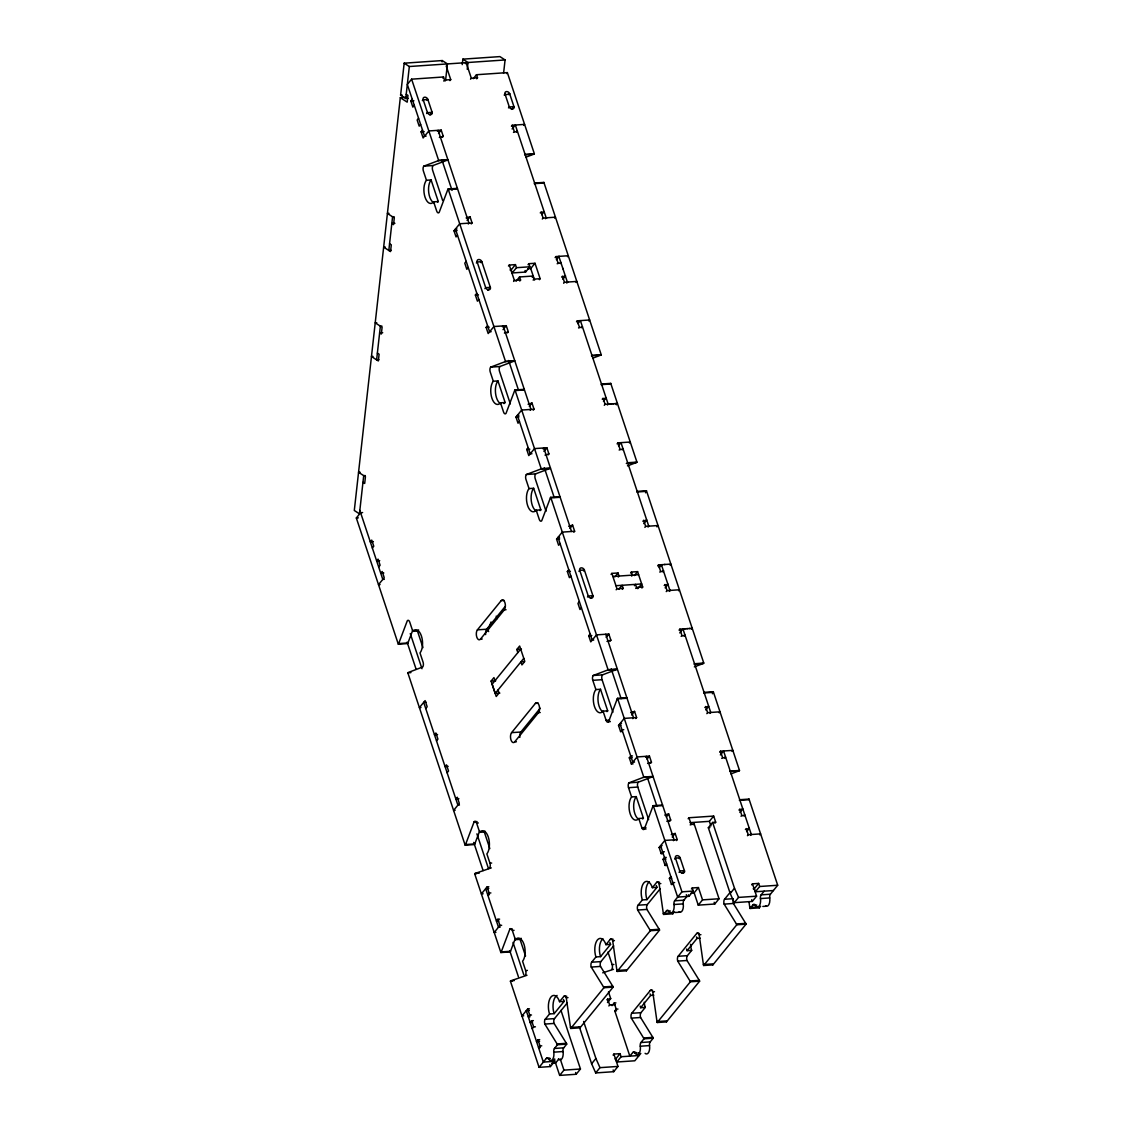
<?xml version="1.0" encoding="UTF-8"?>
<svg xmlns="http://www.w3.org/2000/svg" width="1132" height="1132" viewBox="0 0 1132 1132"><rect width="100%" height="100%" fill="white"/><g stroke="black" fill="none" stroke-linecap="round" stroke-linejoin="round"><path stroke-width="1.5" d="M406.501 97.267L400.318 97.692L354.302 510.475L359.452 513.829L363.712 475.666L365.254 475.553M408.072 98.357L405.751 98.512L400.601 95.159L404.166 63.18L442.258 60.562L447.423 63.916L445.583 80.33M405.751 98.512L409.331 66.519L404.166 63.18M442.117 61.92L442.258 60.562M462.238 64.623L462.861 59.147L499.92 56.6L505.07 59.954L503.57 73.368M467.247 69.335L468.011 62.501L462.861 59.147M447.777 189.61L457.045 188.973A3.552 1.74 86.1 0 1 457.413 188.337L448.145 188.973A3.552 1.74 86.1 0 0 447.777 189.61L439.159 212.42A3.552 1.74 86.1 0 1 436.711 211.09L433.641 201.836A12.438 6.113 86.1 0 1 425.038 197.194A12.438 6.113 86.1 0 1 426.453 180.257L423.382 171.003A3.552 1.74 86.1 0 1 423.778 166.163L438.169 160.73L447.437 160.093A3.566 1.755 86.1 0 0 447.89 159.711L438.622 160.348A3.566 1.755 86.1 0 1 438.169 160.73M412.784 630.114L407.945 642.948A3.552 1.74 86.1 0 1 407.577 643.57L398.322 644.207A3.552 1.74 86.1 0 0 398.676 643.584L407.294 620.775A3.552 1.74 86.1 0 1 409.742 622.091L412.826 631.345A12.438 6.113 86.1 0 1 421.415 636A12.438 6.113 86.1 0 1 420 652.938L423.085 662.178A3.552 1.74 86.1 0 1 422.675 667.017L408.284 672.465A3.552 1.755 86.1 0 0 407.831 672.832L465.167 845.194L474.435 844.557A3.552 1.74 86.1 0 0 474.803 843.92L479.643 831.1M514.635 390.597L523.904 389.96A3.552 1.74 86.1 0 1 524.258 389.323L515.003 389.96A3.552 1.74 86.1 0 0 514.635 390.597L506.018 413.392A3.552 1.74 86.1 0 1 503.57 412.076L500.5 402.822A12.438 6.113 86.1 0 1 491.896 398.167A12.438 6.113 86.1 0 1 493.311 381.243L490.241 371.989A3.552 1.74 86.1 0 1 490.637 367.15L505.028 361.702L514.296 361.066A3.552 1.755 86.1 0 0 514.749 360.698L505.48 361.334A3.552 1.755 86.1 0 1 505.028 361.702M487.85 630.51L491.076 621.963M550.35 497.953L559.618 497.316A3.552 1.74 86.1 0 1 559.972 496.679L550.718 497.316A3.552 1.74 86.1 0 0 550.35 497.953L541.733 520.748A3.552 1.74 86.1 0 1 539.285 519.432L536.2 510.178A12.438 6.113 86.1 0 1 527.611 505.523A12.438 6.113 86.1 0 1 529.026 488.6L525.941 479.345A3.552 1.74 86.1 0 1 526.352 474.506L540.742 469.058L550.01 468.422A3.552 1.755 86.1 0 0 550.449 468.054L541.195 468.69A3.552 1.755 86.1 0 1 540.742 469.058M465.167 845.194A3.552 1.74 86.1 0 0 465.535 844.557L474.152 821.747L477.039 821.549M645.551 492.802L646.089 491.373A3.552 1.755 86.1 0 1 646.457 490.736L637.189 491.373A3.552 1.755 86.1 0 0 636.821 492.01L646.089 491.373M515.357 938.456L510.518 951.276A3.552 1.74 86.1 0 1 510.15 951.913L500.882 952.55A3.552 1.74 86.1 0 0 501.25 951.913L509.867 929.103L512.173 928.947M607.601 670.045A3.552 1.74 86.1 0 0 608.054 669.677L617.308 669.04A3.552 1.74 86.1 0 1 616.855 669.408L607.601 670.045L593.21 675.493A3.552 1.74 86.1 0 0 592.8 680.332L595.885 689.572A12.438 6.113 86.1 0 0 594.47 706.51A12.438 6.113 86.1 0 0 603.059 711.165L606.144 720.405A3.552 1.74 86.1 0 0 608.591 721.735L617.209 698.925A3.552 1.74 86.1 0 1 617.563 698.303L626.831 697.666A3.552 1.74 86.1 0 0 626.463 698.288L617.209 698.925M643.301 777.401A3.552 1.74 86.1 0 0 643.754 777.033L653.023 776.396A3.552 1.74 86.1 0 1 652.57 776.764L643.301 777.401L628.925 782.849A3.552 1.74 86.1 0 0 628.515 787.688L631.599 796.928A12.438 6.113 86.1 0 0 630.184 813.866A12.438 6.113 86.1 0 0 638.773 818.521L641.858 827.761A3.552 1.74 86.1 0 0 644.306 829.091L652.909 806.281A3.552 1.74 86.1 0 1 653.277 805.659L662.545 805.022A3.552 1.74 86.1 0 0 662.178 805.644L652.909 806.281M712.41 693.774L712.948 692.36A3.552 1.74 86.1 0 1 713.316 691.723L704.047 692.36A3.552 1.74 86.1 0 0 703.68 692.996L712.948 692.36M443.758 81.051L444.551 80.061L443.532 76.976L411.609 79.169L407.322 84.433L424.557 136.222L426.099 136.123M414.298 105.389L412.869 107.144L410.817 100.989L412.246 99.234M422.363 100.663L423.17 99.673A2.66 2.052 39.1 0 1 424.712 97.196A2.66 2.052 39.1 0 1 427.811 99.361L432.127 112.337L427.486 112.662L423.17 99.673M442.725 77.967L443.532 76.976M427.005 100.338L427.811 99.361M418.571 118.237L417.142 119.992L419.194 126.161L420.623 124.407M449.928 80.627L450.734 79.636L446.206 66.01M465.337 63.647L466.143 62.656L471.322 78.221L470.516 79.212M426.637 113.511L427.443 112.521A2.66 2.052 39.1 0 0 430.528 114.672A2.66 2.052 39.1 0 0 432.084 112.195L429.976 114.969M442.442 137.269L443.249 136.279L441.197 130.109L428.844 130.958L423.127 137.991L421.076 131.821L422.505 130.067M473.261 78.674L476.473 74.726L507.362 72.604L534.361 153.782A3.566 1.755 86.1 0 1 533.908 154.15L525.828 157.207M476.699 78.787L477.506 77.797L476.473 74.726M437.391 131.199L438.112 130.321L468.973 223.131L468.266 224.009M438.523 133.406L441.197 130.109M439.358 137.481L443.249 136.279M506.556 73.58L507.362 72.604M508.494 107.894L509.301 106.903A2.66 2.052 39.1 0 0 512.386 109.054A2.66 2.052 39.1 0 0 513.928 106.578L509.655 93.73A2.66 2.052 39.1 0 0 506.57 91.579A2.66 2.052 39.1 0 0 505.013 94.055L504.221 95.046L509.697 93.871M508.848 94.72L509.655 93.73M511.777 109.21L513.928 106.578L509.343 107.031L505.013 94.055M511.834 109.351L513.97 106.719M511.438 126.218L512.23 125.242L524.583 124.393L523.791 125.383M512.103 128.977L515.329 125.029L546.19 217.825L545.482 218.702M513.489 132.387L517.381 131.199L516.574 132.175M457.484 235.201L456.055 236.956L454.003 230.786L459.719 223.768L472.072 222.919L470.021 216.75L466.129 217.952M467.063 220.372L470.021 216.75M471.266 223.91L472.072 222.919M466.2 261.407L464.771 263.162L466.823 269.331L468.252 267.577M476.36 262.978L477.166 261.987A2.66 2.052 39.1 0 1 478.709 259.525A2.66 2.052 39.1 0 1 481.808 261.676L490.354 287.372A2.66 2.052 39.1 0 1 488.798 289.834A2.66 2.052 39.1 0 1 485.713 287.684L477.166 261.987L481.808 261.676L481.001 262.652M540.247 212.858L544.138 211.656L541.733 214.627M478.85 299.442L477.421 301.197L475.369 295.028L476.798 293.273M484.906 288.674L485.713 287.684L490.354 287.372L487.934 290.33M542.299 219.028L543.105 218.037L555.458 217.188L554.652 218.179M508.466 266.034L509.273 265.044L515.442 264.619L516.475 267.704L512.188 272.968L511.169 269.883L515.442 264.619M513.603 281.444L514.395 280.453L520.578 280.029L519.546 276.958L532.931 276.038L533.964 279.123L533.158 280.099M528.036 264.69L528.828 263.699L535.012 263.275L540.134 278.698L539.341 279.675M516.065 281.231L519.546 276.958M512.188 272.968L525.573 272.048L529.861 266.784L528.828 263.699M519.772 281.019L520.578 280.029M528.021 268.723L530.724 268.539L535.012 263.275M507.504 332.85L508.31 331.86L506.259 325.691L493.906 326.54L488.189 333.572L486.137 327.403L487.567 325.648M532.125 277.015L532.931 276.038M555.119 257.572L555.925 256.582L568.278 255.733L567.472 256.723M556.336 259.667L559.208 256.356M502.452 326.78L503.174 325.903L530.95 409.416L530.229 410.293M503.047 329.653L506.259 325.691M557.17 263.742L561.062 262.539L560.269 263.53M504.419 333.063L508.31 331.86M398.322 644.207L356.325 517.975L360.613 512.711L362.608 512.57M561.613 277.099L565.519 275.897L562.83 279.194M563.665 283.269L564.472 282.278L576.825 281.429L576.032 282.42M566.764 283.057L567.755 282.052M372.357 548.015L373.786 546.261L371.735 540.091L370.305 541.846L373.39 541.634M576.499 321.813L577.292 320.823L589.645 319.974L588.852 320.964M378.682 567.019L380.111 565.264L378.06 559.109L376.631 560.864L379.715 560.651M577.886 323.681L580.391 320.611L608.167 404.11L607.445 404.987M578.551 327.969L582.442 326.78L581.636 327.756M519.447 421.486L518.017 423.241L515.966 417.071L521.682 410.053L534.035 409.204L531.983 403.034L528.092 404.237M529.309 406.331L531.983 403.034M533.229 410.194L534.035 409.204M548.1 454.908L548.907 453.918L546.855 447.748L534.502 448.597L528.785 455.616L526.734 449.446L528.163 447.692M543.063 448.838L543.77 447.961L571.547 531.474M543.912 451.371L546.855 447.748M545.016 455.121L548.907 453.918M602.224 399.143L606.115 397.955L603.441 401.237M604.276 405.313L605.082 404.322L617.435 403.473L616.36 404.789M617.096 443.857L617.902 442.867L630.255 442.018L629.449 443.008M618.482 445.725L620.987 442.654L648.763 526.168L648.056 527.045M619.147 450.027L623.039 448.824L622.232 449.814M482.218 639L480.477 639.113A5.335 2.618 86.1 0 1 476.798 637.118A5.335 2.618 86.1 0 1 477.407 629.859L501.221 600.611L504.108 600.413M560.043 543.53L558.614 545.299L556.576 539.129L562.279 532.111L574.646 531.262L572.594 525.092L568.688 526.295M485.642 634.599A5.335 2.618 86.1 0 1 486.675 629.222L505.268 606.37M569.905 528.375L572.594 525.092M480.477 639.113L504.292 609.865A5.335 2.618 86.1 0 0 504.9 602.606A5.335 2.618 86.1 0 0 501.221 600.611M425.745 708.519L427.174 706.764L425.123 700.609L419.406 707.627L420.948 707.514M573.839 532.238L574.646 531.262M570.825 575.919L569.396 577.674L567.344 571.504L568.773 569.75M436.513 740.894L437.942 739.139L435.891 732.984L434.462 734.739L437.56 734.527M578.933 571.32L579.74 570.33A2.66 2.052 39.1 0 1 581.282 567.854A2.66 2.052 39.1 0 1 584.367 570.004L592.913 595.701A2.66 2.052 39.1 0 1 591.371 598.177A2.66 2.052 39.1 0 1 588.286 596.026L579.74 570.33L584.367 570.004L583.574 570.995M498.052 689.926L499.07 692.996L496.226 696.52L491.09 681.096L493.948 677.587L494.981 680.672M517.833 652.584L516.815 649.499L519.659 645.99L524.795 661.413L521.937 664.923L520.918 661.838L524.003 661.626M520.72 649.075L492.137 684.181L495.222 693.435L499.849 693.109M495.222 693.435L523.791 658.329M642.82 521.201L646.712 519.998L643.768 523.621M579.372 601.601L577.943 603.356L579.994 609.525L581.423 607.771M587.48 597.017L588.286 596.026L592.913 595.701L590.777 598.333M644.872 527.37L645.679 526.38L658.032 525.531L656.956 526.847M447.112 772.76L448.541 771.005L446.489 764.836L445.06 766.59L448.159 766.378M611.039 574.363L611.846 573.386L618.015 572.962L619.048 576.047L618.242 577.023M614.803 576.91L618.015 572.962M616.162 589.786L616.968 588.796L623.152 588.371L622.119 585.286L618.907 589.234M630.595 573.018L631.401 572.042L637.585 571.618L642.707 587.027L641.901 588.017M631.628 576.103L632.434 575.127L631.401 572.042M622.345 589.362L623.152 588.371M634.373 575.565L637.585 571.618M610.077 641.193L610.884 640.203L608.832 634.033L596.479 634.882L590.763 641.901L588.711 635.731L590.14 633.977M516.404 741.771L514.664 741.899A5.335 2.618 86.1 0 1 510.985 739.904A5.335 2.618 86.1 0 1 511.593 732.645L535.408 703.397L538.294 703.198M634.429 585.683L635.505 584.367L636.538 587.451L635.731 588.442M519.843 737.385A5.335 2.618 86.1 0 1 520.862 732.008L540.205 708.236M637.868 588.626L641.688 583.942L615.95 585.711M657.692 565.915L658.499 564.925L670.852 564.076L670.045 565.066M514.664 741.899L538.478 712.636A5.335 2.618 86.1 0 0 539.087 705.378A5.335 2.618 86.1 0 0 535.408 703.397M659.178 567.67L661.781 564.698M606.144 637.33L608.832 634.033M659.744 572.07L663.635 570.882L662.828 571.858M606.993 641.405L610.884 640.203M664.187 585.442L668.078 584.239L665.135 587.862M666.239 591.597L667.045 590.621L679.398 589.772L678.592 590.748M669.337 591.385L670.328 590.395M679.058 630.142L679.865 629.151L692.218 628.317L691.411 629.293M679.738 632.901L682.95 628.939L710.74 712.452L710.019 713.33M681.11 636.311L685.002 635.109L684.209 636.099M483.123 893.785L481.652 893.587M481.383 893.912L487.1 886.894L488.826 886.766M622.331 731.456L620.591 731.583L618.539 725.414L624.256 718.395L636.608 717.547L634.557 711.377L630.665 712.58M631.614 715L634.557 711.377M490.878 892.936L489.151 893.063L487.722 894.818L489.448 894.69M620.591 731.583L622.02 729.829L623.76 729.701M632.802 718.636L633.524 717.759L605.747 634.245M635.802 718.537L636.608 717.547M499.608 919.142L497.868 919.269L496.439 921.024L498.759 920.868M633.099 763.831L631.359 763.958L629.307 757.789L630.736 756.034L632.477 755.921M501.66 925.311L499.92 925.438L494.203 932.457L500.882 952.55M631.359 763.958L637.075 756.94L649.428 756.091L651.48 762.246L650.674 763.237M645.622 757.181L646.344 756.303L674.12 839.803L673.413 840.68M647.023 759.048L649.428 756.091M647.589 763.449L651.48 762.246M704.797 707.486L708.689 706.283L705.731 709.905M706.849 713.655L707.642 712.665L719.994 711.816L719.202 712.806M664.767 815.097L668.658 813.894L670.71 820.063L669.635 821.379M666.253 816.865L668.658 813.894M719.669 752.2L720.461 751.209L732.828 750.36L732.022 751.351M720.348 754.945L723.56 750.997L751.337 834.51L750.615 835.388M666.819 821.266L670.71 820.063M721.721 758.369L725.612 757.167L724.805 758.157M529.436 1008.824L527.696 1008.937L521.979 1015.956L523.72 1015.843M662.928 853.514L661.187 853.627L659.135 847.458L664.852 840.439L677.205 839.59L675.153 833.435L671.262 834.624M672.21 837.043L675.153 833.435M688.143 818.747L688.949 817.757L713.655 816.073L715.707 822.228L714.9 823.219M531.488 1014.994L529.748 1015.107L528.319 1016.861L530.059 1016.748M661.187 853.627L662.616 851.872L664.357 851.759M676.412 840.581L677.205 839.59M690.195 824.917L694.086 823.714L719.046 898.751L714.759 904.015L698.246 905.147L694.142 892.808L698.43 887.545L702.533 899.883L698.246 905.147M533.37 1020.639L531.63 1020.767L530.201 1022.521L532.521 1022.352M666.861 865.329L665.121 865.456L663.069 859.287L664.498 857.532L666.239 857.405M693.279 824.704L694.086 823.714M532.238 1028.705L533.681 1026.922L535.422 1026.809M665.121 865.456L666.564 863.674M674.672 859.103L675.464 858.113A2.66 2.052 39.1 0 1 677.021 855.636A2.66 2.052 39.1 0 1 680.106 857.787L684.506 871.017A1.981 1.528 39.1 0 1 684.535 871.965L683.813 872.843A3.226 2.49 39.1 0 1 681.945 873.041L680.445 872.234A1.981 1.528 39.1 0 1 679.865 871.343L675.464 858.113L680.106 857.787L679.299 858.778M526.988 975.246L510.857 980.793A3.552 1.74 86.1 0 0 510.405 981.175L539.073 1067.349L546.374 1058.378A3.552 1.74 86.1 0 1 548.412 1058.788A7.103 3.495 86.1 0 0 552.473 1059.58A7.103 3.495 86.1 0 0 553.789 1052.166A3.552 1.74 86.1 0 1 554.454 1048.458L557.468 1044.751A3.552 1.74 86.1 0 0 557.114 1043.945L544.846 1024.078A3.552 1.74 86.1 0 1 545.242 1019.239L549.529 1013.975A12.438 6.113 86.1 0 1 550.944 997.037A12.438 6.113 86.1 0 1 559.533 1001.678L564.16 1001.367A12.438 6.113 86.1 0 0 563.425 999.499M559.533 1001.678L563.821 996.415L566.707 996.217M563.821 996.415A3.552 1.74 86.1 0 1 566.269 997.745L570.5 1027.502A3.552 1.74 86.1 0 0 570.74 1028.464L603.88 987.741A3.552 1.74 86.1 0 0 603.526 986.934L591.244 967.068A3.552 1.74 86.1 0 1 591.654 962.228L595.941 956.95A12.438 6.113 86.1 0 1 597.356 940.027A12.438 6.113 86.1 0 1 605.945 944.668L610.572 944.357A12.438 6.113 86.1 0 0 609.837 942.489M605.945 944.668L610.233 939.404L613.12 939.206M610.233 939.404A3.552 1.74 86.1 0 1 612.681 940.734L616.912 970.492A3.552 1.74 86.1 0 0 617.138 971.44L650.292 930.73A3.552 1.74 86.1 0 0 649.938 929.91L637.656 910.043A3.552 1.74 86.1 0 1 638.066 905.204L642.353 899.94A12.438 6.113 86.1 0 1 643.754 883.002A12.438 6.113 86.1 0 1 652.357 887.658L656.985 887.332A12.438 6.113 86.1 0 0 656.249 885.479M652.357 887.658L656.631 882.394L659.532 882.196M690.067 822.653L709.368 821.337L713.655 816.073M549.529 1013.975L554.156 1013.649L564.16 1001.367M595.941 956.95L600.568 956.639L610.572 944.357M642.353 899.94L646.98 899.629L656.985 887.332M758.652 883.413L754.365 888.677L755.398 891.761L759.685 886.498L758.652 883.413L752.483 883.837L756.586 896.176L752.299 901.44L734.272 902.671L730.211 893.488L708.335 827.718L712.622 822.44L715.707 822.228M558.359 1059.043A7.103 3.495 86.1 0 0 562.038 1058.519A7.103 3.495 86.1 0 0 563.057 1051.529A3.552 1.74 86.1 0 1 563.722 1047.822L566.736 1044.114A3.552 1.74 86.1 0 0 566.382 1043.308L554.1 1023.441A3.552 1.74 86.1 0 1 554.51 1018.602L567.274 1002.91M570.74 1028.464L579.994 1027.828L613.148 987.104A3.552 1.74 86.1 0 0 612.794 986.297L600.512 966.431A3.552 1.74 86.1 0 1 600.922 961.592L613.686 945.899M617.138 971.44L626.406 970.803L659.56 930.094A3.552 1.74 86.1 0 0 659.206 929.273L646.924 909.406A3.552 1.74 86.1 0 1 647.334 904.567L660.097 888.889M539.695 1039.657L537.955 1039.77L536.511 1041.553L539.596 1041.341M673.186 884.347L671.446 884.46L669.394 878.305L670.837 876.522M679.073 872.333L679.865 871.343M541.747 1045.827L540.006 1045.94L538.577 1047.694L540.318 1047.581M671.446 884.46L672.875 882.705L674.615 882.592M682.228 873.267L684.379 870.635L679.752 870.961M682.624 873.324L684.506 871.017M738.899 810.017L742.79 808.814L739.847 812.436M740.951 816.172L744.842 814.983L744.035 815.96M656.631 882.394A3.552 1.74 86.1 0 1 659.093 883.724L663.324 913.482A3.538 1.74 86.1 0 0 663.55 914.43L666.564 910.722L668.305 910.609M666.564 910.722A3.552 1.74 86.1 0 1 668.602 911.133A7.103 3.495 86.1 0 0 672.663 911.925A7.103 3.495 86.1 0 0 673.993 904.51A3.552 1.74 86.1 0 1 674.644 900.803L681.945 891.832L693.279 891.054L692.246 887.969L698.43 887.545M691.44 888.96L692.246 887.969M553.76 1060.061L552.628 1061.448L552.331 1060.557M554.694 1058.901L554.694 1061.307L550.407 1066.57L539.073 1067.349M663.55 914.43L672.818 913.793L674.516 911.713M679.073 911.826A7.103 3.495 86.1 0 0 683.247 903.874A3.552 1.74 86.1 0 1 683.912 900.166L686.926 896.459L686.332 894.662M662.107 845.604L660.564 845.703L677.658 897.096L688.992 896.318L693.279 891.054M551.694 1063.33L555.557 1063.061L558.769 1059.113M606.809 999.797L610.7 998.594L608.478 991.915M745.394 829.544L749.285 828.341L746.611 831.624M607.488 1002.542L610.7 998.594M608.86 1005.952L609.667 1004.975L615.072 1004.593M747.445 835.699L748.252 834.723L760.605 833.874L759.798 834.85M612.03 1005.641L614.181 1003.009L615.921 1002.881M555.557 1063.061L559.661 1075.4L563.948 1070.136L580.461 1069.004L560.977 1010.409M635.76 1052.251L632.859 1052.449L629.845 1056.142L614.803 1010.918L616.232 1009.164L617.973 1009.051M559.661 1075.4L576.174 1074.268L580.461 1069.004M632.859 1052.449A3.552 1.74 86.1 0 1 634.882 1052.845A7.103 3.495 86.1 0 0 638.943 1053.651A7.103 3.495 86.1 0 0 640.273 1046.223A3.552 1.74 86.1 0 1 640.938 1042.515L643.952 1038.822A3.552 1.74 86.1 0 0 643.599 1038.002L631.316 1018.135A3.552 1.74 86.1 0 1 631.727 1013.296L650.292 990.486L652.612 990.316M650.292 990.486A3.552 1.74 86.1 0 1 652.754 991.816L656.985 1021.573A3.552 1.74 86.1 0 0 657.211 1022.521L690.364 981.798A3.552 1.74 86.1 0 0 690.011 980.991L677.728 961.125A3.552 1.74 86.1 0 1 678.139 956.285L696.704 933.461L699.024 933.306M696.704 933.461A3.552 1.74 86.1 0 1 699.166 934.791L703.397 964.549A3.552 1.74 86.1 0 0 703.623 965.511L736.776 924.787A3.552 1.74 86.1 0 0 736.423 923.981L724.14 904.114A3.552 1.74 86.1 0 1 724.551 899.275L730.706 891.705M620.067 1053.666L615.78 1058.929L616.813 1062.014L621.086 1056.75L620.067 1053.666L613.884 1054.09L617.987 1066.429L613.7 1071.693L595.687 1072.924L591.626 1063.74L595.913 1058.477L583.603 1021.474M730.211 893.488L734.498 888.224L712.622 822.44M640.174 1006.079A12.438 6.113 86.1 0 0 640.641 1007.721L650.645 995.424L653.829 995.212M686.586 949.069A12.438 6.113 86.1 0 0 687.053 950.696L697.057 938.414L700.241 938.202M645.098 1053.34A7.103 3.495 86.1 0 0 648.622 1052.42A7.103 3.495 86.1 0 0 649.542 1045.586A3.552 1.74 86.1 0 1 650.207 1041.879L653.221 1038.186A3.552 1.74 86.1 0 0 652.867 1037.365L640.585 1017.498A3.552 1.74 86.1 0 1 640.995 1012.659L645.282 1007.395A12.438 6.113 86.1 0 1 644.221 1002.23M657.211 1022.521L666.479 1021.885L699.633 981.161A3.552 1.74 86.1 0 0 699.279 980.354L686.997 960.488A3.552 1.74 86.1 0 1 687.407 955.649L691.68 950.385A12.438 6.113 86.1 0 1 690.562 944.314M595.687 1072.924L599.974 1067.66L617.987 1066.429M734.272 902.671L738.559 897.407L756.586 896.176M613.091 1055.081L613.884 1054.09M751.676 884.828L752.483 883.837M749.016 901.963L749.808 907.539A3.552 1.74 86.1 0 0 750.035 908.487L753.049 904.793L755.369 904.638M753.049 904.793A3.552 1.74 86.1 0 1 755.086 905.19A7.103 3.495 86.1 0 0 759.148 905.996A7.103 3.495 86.1 0 0 760.463 898.567A3.552 1.74 86.1 0 1 761.129 894.86L764.142 891.167M640.811 1053.425L634.826 1060.783L616.813 1062.014M703.623 965.511L712.891 964.874L746.045 924.151A3.552 1.74 86.1 0 0 745.691 923.344L733.409 903.478A3.552 1.74 86.1 0 1 733.352 899.501M750.035 908.487L759.303 907.864L760.619 906.237M765.557 905.897A7.103 3.495 86.1 0 0 769.732 897.931A3.552 1.74 86.1 0 1 770.397 894.223L777.698 885.252L749.03 799.079L739.762 799.716A3.552 1.74 86.1 0 0 739.394 800.352L748.662 799.716A3.552 1.74 86.1 0 1 749.03 799.079M423.778 166.163L433.047 165.527L447.437 160.093M490.637 367.15L499.905 366.513L514.296 361.066M592.687 358.193L600.767 355.137A3.552 1.755 86.1 0 0 601.219 354.755L543.884 182.408L534.615 183.044A3.552 1.74 86.1 0 0 534.262 183.667L543.516 183.03A3.552 1.74 86.1 0 1 543.884 182.408M526.352 474.506L535.62 473.869L550.01 468.422M626.321 463.469L636.481 462.493A3.552 1.755 86.1 0 0 636.934 462.111L610.742 383.38L601.474 384.017A3.552 1.755 86.1 0 0 601.12 384.654L610.374 384.017A3.552 1.755 86.1 0 1 610.742 383.38M627.496 465.889L636.481 462.493M593.21 675.493L602.479 674.856L616.855 669.408M694.355 666.875L703.34 663.479A3.552 1.74 86.1 0 0 703.793 663.097L646.457 490.736M628.925 782.849L638.193 782.212L652.57 776.764M730.961 773.892L739.054 770.835A3.552 1.74 86.1 0 0 739.507 770.453L713.316 691.723M495.943 932.329L494.203 932.457L474.69 873.819A3.552 1.74 86.1 0 1 475.143 873.437L491.274 867.89M602.733 972.827L613.459 969.303M558.826 256.384L567.373 282.08M661.399 564.727L669.946 590.423M664.286 564.528L665.064 564.472M409.331 66.519L466.143 62.656M468.011 62.501L505.07 59.954M444.551 80.061L450.734 79.636M471.322 78.221L477.506 77.797M400.601 95.159L402.143 95.06M423.212 99.814L427.854 99.489M410.817 100.989L413.902 100.776M421.076 131.821L424.16 131.609M534.361 153.782L525.107 154.419A3.566 1.755 86.1 0 1 524.654 154.787L533.908 154.15M426.453 180.257L431.094 179.931L438.268 201.524A12.438 6.113 86.1 0 1 437.504 202.303M433.641 201.836L438.268 201.524M388.969 213.325L387.413 213.439L394.29 217.91L393.54 224.645L391.828 223.528L394.912 223.315M394.12 216.679L392.578 216.792L388.814 250.469L391.134 250.299M546.19 217.825L546.968 217.769M456.974 228.919L455.432 229.032L489.618 331.817L491.161 331.704M454.003 230.786L457.087 230.574M385.205 247.002L383.663 247.116L390.54 251.587L391.29 244.852L389.564 243.734M516.475 267.704L529.861 266.784M510.008 269.968L511.169 269.883M533.964 279.123L540.134 278.698M475.369 295.028L478.454 294.815M376.772 322.719L375.23 322.832L382.092 327.304L381.343 334.039L379.63 332.921L382.715 332.709M381.923 326.073L380.38 326.186L376.616 359.863L378.937 359.693M486.137 327.403L489.222 327.19M373.008 356.396L371.466 356.509L378.343 360.966L379.093 354.231L377.38 353.127M601.219 354.755L591.951 355.391A3.552 1.755 86.1 0 1 591.512 355.773L600.767 355.137M493.311 381.243L497.953 380.918L505.127 402.497A12.438 6.113 86.1 0 1 503.952 403.586M500.5 402.822L505.127 402.497M608.167 404.11L608.931 404.067M610.488 403.954L611.252 403.898M612.794 403.799L613.572 403.742M615.115 403.643L615.893 403.586M518.937 415.218L517.395 415.317L530.215 453.861L531.955 453.748M515.966 417.071L519.05 416.859M526.734 449.446L529.833 449.234M360.103 472.2L358.561 472.313L365.438 476.728L364.688 483.463L362.962 482.345M636.934 462.111L627.666 462.747A3.552 1.755 86.1 0 1 627.213 463.13M529.026 488.6L533.653 488.274L540.841 509.853A12.438 6.113 86.1 0 1 540.077 510.631M356.325 517.975L358.32 517.833M536.2 510.178L540.841 509.853M559.548 537.261L557.991 537.375L592.192 640.146L593.734 640.047M556.576 539.129L559.661 538.917M383.833 573.018L380.748 573.231L382.177 571.476L384.229 577.645L378.512 584.664L380.055 584.565M384.342 579.301L382.8 579.4L359.835 510.405M567.344 571.504L570.429 571.292M612.865 576.471L638.604 574.702M636.538 587.451L642.707 587.027M504.292 609.865L506.032 609.738M412.826 631.345L417.453 631.033A12.438 6.113 86.1 0 1 418.628 629.958M477.407 629.859L486.675 629.222M398.676 643.584L407.945 642.948M684.506 628.84L685.27 628.784M686.813 628.685L687.591 628.628M689.133 628.529L689.912 628.472M691.454 628.359L692.218 628.317M588.711 635.731L591.795 635.519M516.815 649.499L521.442 649.188M407.831 672.832L410.93 672.62M703.793 663.097L694.524 663.734A3.552 1.74 86.1 0 1 694.072 664.116L703.34 663.479M491.09 681.096L495.717 680.785M592.8 680.332L602.068 679.695L612.907 712.254M595.885 689.572L600.512 689.261L607.7 710.839A12.438 6.113 86.1 0 1 606.936 711.618M426.014 702.194L423.693 702.364L457.894 805.135L459.436 805.036M538.478 712.636L540.219 712.523M603.059 711.165L607.7 710.839M606.144 720.405L609.61 720.164M608.591 721.735L610.332 721.622M621.51 723.546L619.968 723.659L632.788 762.204L634.528 762.077M511.593 732.645L520.862 732.008M618.539 725.414L620.86 725.258M629.307 757.789L632.208 757.591M739.507 770.453L730.239 771.09A3.552 1.74 86.1 0 1 729.786 771.472L739.054 770.835M458.927 798.753L455.842 798.966L457.271 797.211L459.309 803.38L453.607 810.399L455.149 810.3M628.515 787.688L637.783 787.051L648.622 819.61M631.599 796.928L636.226 796.617L643.415 818.195A12.438 6.113 86.1 0 1 642.636 818.974M474.152 821.747A3.552 1.74 86.1 0 1 476.6 823.077L478.341 822.964M638.773 818.521L643.415 818.195M476.6 823.077L479.685 832.331L484.312 832.006A12.438 6.113 86.1 0 1 485.076 831.228M641.858 827.761L645.905 827.492M644.306 829.091L646.047 828.978M465.535 844.557L474.803 843.92M708.335 827.718L709.877 827.605M659.135 847.458L661.456 847.302M479.685 832.331A12.438 6.113 86.1 0 1 488.274 836.972A12.438 6.113 86.1 0 1 486.859 853.91L489.944 863.164L491.67 863.051M663.069 859.287L665.97 859.089M475.143 873.437L479.204 873.168M474.69 873.819L476.43 873.692M488.755 888.436L485.67 888.648L498.49 927.193L500.231 927.066M669.394 878.305L671.715 878.135M659.093 883.724L660.833 883.597M759.685 886.498L777.698 885.252M691.058 893.021L694.142 892.808M753.204 888.762L754.365 888.677M755.398 891.761L773.411 890.53M674.644 900.803L683.912 900.166M761.129 894.86L770.397 894.223M702.533 899.883L719.046 898.751M638.066 905.204L647.334 904.567M724.551 899.275L733.225 898.681M673.993 904.51L683.247 903.874M760.463 898.567L769.732 897.931M637.656 910.043L646.924 909.406M724.14 904.114L733.409 903.478M668.602 911.133L670.342 911.005M755.086 905.19L756.813 905.076M663.324 913.482L672.592 912.845A3.538 1.74 86.1 0 0 672.818 913.793M675.266 912.505L679.908 912.194M749.808 907.539L759.063 906.902A3.552 1.74 86.1 0 0 759.303 907.864M509.867 929.103A3.552 1.74 86.1 0 1 512.315 930.433L514.055 930.32M649.938 929.91L659.206 929.273M736.423 923.981L745.691 923.344M512.315 930.433L515.385 939.687L520.027 939.362A12.438 6.113 86.1 0 1 521.201 938.287M650.292 930.73L659.56 930.094M736.776 924.787L746.045 924.151M612.681 940.734L614.421 940.607M699.166 934.791L700.906 934.678M501.25 951.913L510.518 951.276M687.053 950.696L691.68 950.385M591.654 962.228L600.922 961.592M678.139 956.285L687.407 955.649M515.385 939.687A12.438 6.113 86.1 0 1 523.989 944.329A12.438 6.113 86.1 0 1 522.574 961.266L525.644 970.52L527.385 970.407M607.969 952.054L612.129 964.577L613.869 964.464M591.244 967.068L600.512 966.431M677.728 961.125L686.997 960.488M616.912 970.492L626.18 969.855A3.552 1.74 86.1 0 0 626.406 970.803M703.397 964.549L712.665 963.912A3.552 1.74 86.1 0 0 712.891 964.874M510.857 980.793L514.338 980.567M510.405 981.175L512.145 981.048M603.526 986.934L612.794 986.297M690.011 980.991L699.279 980.354M603.88 987.741L613.148 987.104M690.364 981.798L699.633 981.161M566.269 997.745L568.009 997.632M652.754 991.816L654.494 991.689M529.352 1010.48L526.267 1010.692L543.36 1062.085L554.694 1061.307M640.641 1007.721L645.282 1007.395M614.803 1010.918L616.544 1010.805M545.242 1019.239L554.51 1018.602M631.727 1013.296L640.995 1012.659M544.846 1024.078L554.1 1023.441M631.316 1018.135L640.585 1017.498M570.5 1027.502L579.768 1026.866A3.552 1.74 86.1 0 0 579.994 1027.828M656.985 1021.573L666.253 1020.937A3.552 1.74 86.1 0 0 666.479 1021.885M557.114 1043.945L566.382 1043.308M643.599 1038.002L652.867 1037.365M557.468 1044.751L566.736 1044.114M643.952 1038.822L653.221 1038.186M554.454 1048.458L563.722 1047.822M640.938 1042.515L650.207 1041.879M553.789 1052.166L563.057 1051.529M640.273 1046.223L649.542 1045.586M546.374 1058.378L549.855 1058.151M548.412 1058.788L550.138 1058.661M634.882 1052.845L636.623 1052.732M621.086 1056.75L639.113 1055.505L638.165 1052.689M615.016 1058.986L615.78 1058.929M762.841 906.435L766.378 906.251M406.232 94.296L407.945 95.413L407.195 102.149L400.318 97.692M734.498 888.224L738.559 897.407M595.913 1058.477L599.974 1067.66M563.014 268.383L563.283 269.218M512.23 125.242L514.282 131.411M541.054 211.868L543.105 218.037M555.925 256.582L557.977 262.751M562.42 276.109L564.472 282.278M577.292 320.823L579.343 326.992M603.031 398.167L605.082 404.322M617.902 442.867L619.954 449.036M643.627 520.211L645.679 526.38M658.499 564.925L660.55 571.094M664.993 584.452L667.045 590.621M679.865 629.151L681.917 635.321M705.59 706.495L707.642 712.665M720.461 751.209L722.513 757.379M739.705 809.026L741.757 815.196M746.2 828.553L748.252 834.723M751.719 899.699L752.299 901.44M530.724 268.539L534.573 280.099M636.821 587.48L637.146 588.442M709.368 821.337L710.91 825.964M525.064 270.506L525.573 272.048M509.273 265.044L514.395 280.453M611.846 573.386L616.968 588.796M444.834 80.047L445.145 81.009M688.949 817.757L691.001 823.926M714.179 902.275L714.759 904.015M688.482 894.775L688.992 896.318M442.004 160.206L452.05 190.374M508.65 360.514L518.555 390.314M544.294 467.672L554.199 497.457M611.209 668.856L621.128 698.642M647.334 777.415L656.999 806.465M411.609 79.169L438.622 160.348M448.145 188.973L505.48 361.334M515.003 389.96L541.195 468.69M550.718 497.316L608.054 669.677M617.563 698.303L643.754 777.033M653.277 805.659L681.945 891.832M442.64 200.435L432.65 170.366A3.552 1.74 86.1 0 1 433.047 165.527M510.334 403.912L499.495 371.353A3.552 1.74 86.1 0 1 499.905 366.513M546.048 511.268L535.21 478.709A3.552 1.74 86.1 0 1 535.62 473.869M496.226 616.162L497.061 618.666M614.181 1003.009L616.232 1009.164M487.496 628.232L488.614 631.585M607.615 998.806L609.667 1004.975M613.134 1069.952L613.7 1071.693M579.315 1026.738L591.626 1063.74M575.594 1072.528L576.174 1074.268M560.227 1058.958L563.948 1070.136M417.453 631.033L422.972 647.631M484.312 832.006L489.831 848.618M520.027 939.362L525.545 955.974M410.279 633.538L421.995 668.743M476.912 833.845L488.472 868.598M513.022 942.404L523.762 974.68M549.756 1064.646L550.407 1066.57M407.11 642.155L416.024 668.97M473.728 842.42L483.095 870.55M509.74 950.654L518.399 976.718M487.1 886.894L489.151 893.063M497.868 919.269L499.92 925.438M527.696 1008.937L529.748 1015.107M531.63 1020.767L533.681 1026.922M537.955 1039.77L540.006 1045.94M612.129 964.577A3.552 1.74 86.1 0 1 611.733 969.417M696.477 936.914A12.438 6.113 86.1 0 1 697.057 938.414M650.065 993.924A12.438 6.113 86.1 0 1 650.645 995.424M434.009 202.869A12.438 6.113 86.1 0 1 428.731 192.61A12.438 6.113 86.1 0 1 431.094 179.931M500.429 403.629A12.438 6.113 86.1 0 1 495.533 393.144A12.438 6.113 86.1 0 1 497.953 380.918M536.582 511.197A12.438 6.113 86.1 0 1 531.29 500.952A12.438 6.113 86.1 0 1 533.653 488.274M489.944 863.164A3.552 1.74 86.1 0 1 489.533 868.003M525.644 970.52A3.552 1.74 86.1 0 1 525.248 975.359M637.783 787.051A3.552 1.74 86.1 0 1 638.193 782.212M602.068 679.695A3.552 1.74 86.1 0 1 602.479 674.856M639.155 819.54A12.438 6.113 86.1 0 1 633.863 809.281A12.438 6.113 86.1 0 1 636.226 796.617M603.002 711.957A12.438 6.113 86.1 0 1 598.106 701.486A12.438 6.113 86.1 0 1 600.512 689.261M646.98 899.629A12.438 6.113 86.1 0 1 649.358 881.757M554.156 1013.649A12.438 6.113 86.1 0 1 557.086 995.438M600.568 956.639A12.438 6.113 86.1 0 1 602.96 938.768"/></g></svg>
